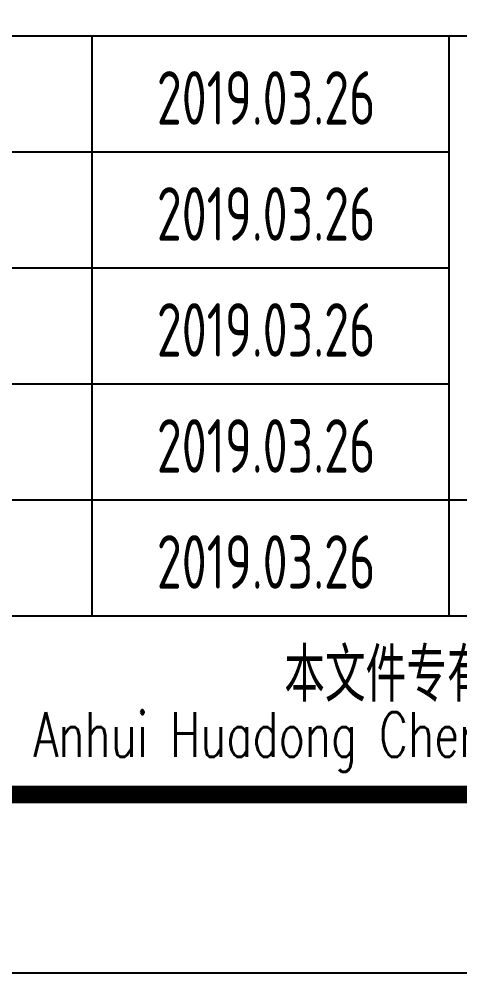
# Model space of a CAD drawing. Extents: x 5396719 to 5510122, y -514120 to -238224.
# Drawn here: x 5467574 to 5470045, y -468566 to -463222 of the extents above; entities that cross this region are included whole.
import ezdxf
from ezdxf.enums import TextEntityAlignment as Align

# ---------------------------------------------------------------- set-up
doc = ezdxf.new("R2010")
doc.units = 0
doc.header["$LTSCALE"] = 1000
doc.header["$MEASUREMENT"] = 0
doc.layers.get('0').update_dxf_attribs({"linetype": 'CONTINUOUS'})
doc.layers.add('PUB_TITLE', color=4, linetype='CONTINUOUS')
doc.styles.add('AHD', font='sceie.shx', dxfattribs={"width": 0.7, "bigfont": 'sceic.shx'})
doc.styles.add('ECEC_TQ', font='txt_l.shx', dxfattribs={"bigfont": 'hztxt_l.shx'})
doc.styles.add('sceie', font='sceie.shx', dxfattribs={"bigfont": 'sceic.shx'})

msp = doc.modelspace()

# ---------------------------------------------------------------- linework, layer by layer
for p, q in [((5464484, -463316.4), (5475484, -463316.4)), ((5467984, -466566.4), (5467984, -463316.4)), ((5467984, -466566.4), (5467984, -463316.4)), ((5469984, -466566.4), (5469984, -463316.4)), ((5469984, -466566.4), (5469984, -463316.4)), ((5464484, -463966.4), (5469984, -463966.4)), ((5464484, -464616.4), (5469984, -464616.4)), ((5464484, -465266.4), (5469984, -465266.4)), ((5464484, -465916.4), (5469984, -465916.4)), ((5469984, -465916.4), (5482484, -465916.4)), ((5464484, -466566.4), (5482484, -466566.4)), ((5464484, -467566.4), (5482484, -467566.4))]:
    msp.add_line(p, q)
at = {"layer": 'PUB_TITLE', "color": 4}
msp.add_lwpolyline([(5424084, -468566.4), (5483484, -468566.4), (5483484, -426566.4), (5424084, -426566.4)], close=True, dxfattribs=at)
at = {"layer": 'PUB_TITLE', "color": 4, "const_width": 100}
msp.add_lwpolyline([(5426584, -467566.4), (5482484, -467566.4), (5482484, -427566.4), (5426584, -427566.4)], close=True, dxfattribs=at)

# ---------------------------------------------------------------- texts
for s, height, style, width, p in [('2019.03.26', 300, 'AHD', 0.8, (5468958.8, -463663.1)), ('2019.03.26', 300, 'AHD', 0.8, (5468958.8, -464313.1)), ('2019.03.26', 300, 'AHD', 0.8, (5468958.8, -464963.1)), ('2019.03.26', 300, 'AHD', 0.8, (5468958.8, -465613.1)), ('2019.03.26', 300, 'AHD', 0.8, (5468958.8, -466263.1)), ('本文件专有权属安徽华东化工医药工程有限责任公司所有,未经许可不得复制或转让给第三方', 300, 'sceie', 0.8, (5473655.1, -466915.4)), ('The proprietary right of this document belongs to Anhui Huadong Chemical And Medical Engineering  Co.,Ltd.  and any replication or transfer to the 3rd. side is forbidden without its permission. ', 250, 'ECEC_TQ', 0.72, (5473484, -467266.4))]:
    msp.add_text(s, height=height, dxfattribs=dict(style=style, width=width)).set_placement(p, align=Align.MIDDLE)

doc.saveas('drawing.dxf')
